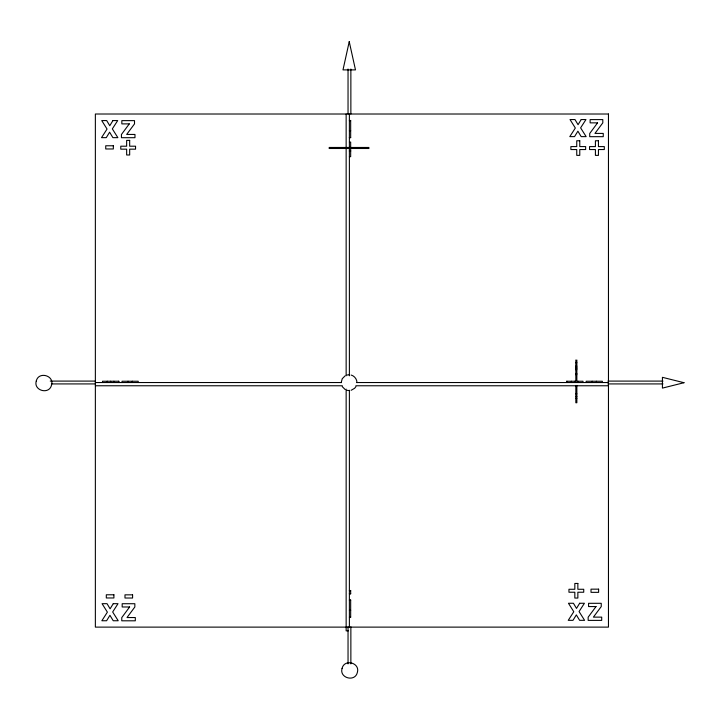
<?xml version="1.0" encoding="UTF-8"?>
<svg xmlns="http://www.w3.org/2000/svg" width="720" height="720" viewBox="0 0 720 720"><rect width="100%" height="100%" fill="white"/><g stroke="black" fill="none" stroke-linecap="round" stroke-linejoin="round"><path stroke-width="1.08" d="M341.181 382.671L342.234 378.72L345.132 375.831M355.923 386.622L354.663 388.26L351.126 390.303M347.031 375.039L349.083 374.769M349.389 120.492L350.667 120.492L350.667 137.655L349.389 137.655M349.389 120.582L350.667 120.582M349.389 130.743L350.667 130.743M349.389 137.565L350.667 137.565M349.389 142.074L350.667 142.074L350.667 156.681L349.389 156.681M329.085 147.465L369 147.465M349.389 147.897L350.667 147.888M329.085 148.491L369 148.491M349.389 150.858L350.667 150.858M349.389 151.074L350.667 151.074M575.829 362.754L576.855 362.754M575.829 366.12L576.855 366.12M575.829 367.236L576.855 367.236M575.829 368.424L576.855 368.424M575.829 369.738L576.855 369.738M575.829 373.527L576.855 373.527M575.829 374.706L576.855 374.706M50.256 381.096L95.229 381.096M607.905 381.096L662.994 381.096M95.364 382.536L341.244 382.536M356.967 382.536L608.463 382.536M51.381 383.922L95.229 383.922M607.905 383.922L662.994 383.922M95.364 385.767L342.369 385.767M355.842 385.767L608.463 385.767M575.829 393.822L576.855 393.822M575.829 396.477L576.855 396.477M575.829 398.304L576.855 398.304M349.389 590.517L350.667 590.517L350.667 593.856L349.389 593.856M349.389 590.67L350.667 590.67M349.389 593.712L350.667 593.712M349.389 600.048L350.667 600.048L350.667 617.211L349.389 617.211L350.667 617.121M349.389 600.138L350.667 600.138M349.389 610.299L350.667 610.299M348.309 630.846L346.149 630.846L346.149 389.133M347.031 390.303L349.083 390.573M351.126 375.039C354.492 375.966 356.958 379.179 356.985 382.671M345.132 389.52L342.234 386.622M602.343 382.536L602.343 381.249L586.161 381.249L586.161 382.536M596.448 381.249L596.448 382.536M592.164 381.249L592.164 382.536M583.002 382.536L583.002 381.249L566.649 381.249L566.649 382.536M578.025 381.249L578.025 382.536M576.855 360.009L576.855 380.529M576.855 385.434L576.855 402.759L575.829 402.759L575.829 385.434M575.829 360.009L575.829 380.529M574.74 381.249L574.74 382.536M571.392 381.249L571.392 382.536M566.865 381.249L566.865 382.536M366.678 147.465L366.678 148.491M364.851 147.465L364.851 148.491M362.196 147.465L362.196 148.491M350.865 69.039L350.865 114.021M350.865 626.787L350.865 663.894M349.389 114.012L349.389 375.795M349.389 390.258L349.389 627.12M348.039 69.039L348.039 114.021M348.039 626.787L348.039 663.894M346.149 114.012L346.149 375.795M343.08 147.465L343.08 148.491M341.901 147.465L341.901 148.491M338.112 147.465L338.112 148.491M336.798 147.465L336.798 148.491M335.61 147.465L335.61 148.491M334.494 147.465L334.494 148.491M331.128 147.465L331.128 148.491M138.213 382.536L138.213 381.249L122.031 381.249L122.031 382.536M132.318 381.249L132.318 382.536M128.034 381.249L128.034 382.536M118.872 382.536L118.872 381.249L102.519 381.249L102.519 382.536M118.683 381.249L118.683 382.536M113.895 381.249L113.895 382.536M110.61 381.249L110.61 382.536M107.262 381.249L107.262 382.536M36.27 380.997C33.273 390.708 49.275 394.992 51.534 385.092C54.531 375.39 38.529 371.097 36.27 380.997M342.081 668.385C339.084 678.096 355.086 682.38 357.345 672.48C360.342 662.778 344.34 658.485 342.081 668.385M349.236 41.661L342.99 69.894L355.482 69.894L349.236 41.661M112.932 120.573L109.773 125.721L106.704 120.573L101.736 120.573L107.055 129.051L101.52 137.655L106.263 137.655L109.611 132.201L112.896 137.655L117.873 137.655L112.329 128.88L117.693 120.573L112.932 120.573M113.265 603.675L110.106 608.823L107.037 603.675L102.069 603.675L107.388 612.153L101.853 620.748L106.596 620.748L109.944 615.303L113.229 620.748L118.206 620.748L112.662 611.982L118.017 603.675L113.265 603.675M581.211 119.547L578.052 124.695L574.983 119.547L570.015 119.547L575.334 128.025L569.799 136.629L574.542 136.629L577.899 131.175L581.175 136.629L586.152 136.629L580.608 127.854L585.972 119.547L581.211 119.547M579.654 603.261L576.504 608.409L573.426 603.261L568.458 603.261L573.786 611.739L568.242 620.334L572.994 620.334L576.342 614.889L579.618 620.334L584.595 620.334L579.06 611.559L584.415 603.261L579.654 603.261M129.285 123.885L121.437 134.496L121.437 137.7L134.973 137.7L134.973 134.442L126.675 134.442L134.514 123.885L134.514 120.627L121.842 120.627L121.842 123.885L129.285 123.885M129.618 606.978L121.77 617.598L121.77 620.802L135.306 620.802L135.306 617.544L127.008 617.544L134.847 606.978L134.847 603.72L122.175 603.72L122.175 606.978L129.618 606.978M597.564 122.859L589.716 133.479L589.716 136.674L603.252 136.674L603.252 133.416L594.954 133.416L602.802 122.859L602.802 119.601L590.13 119.601L590.13 122.859L597.564 122.859M596.016 606.564L588.159 617.184L588.159 620.388L601.704 620.388L601.704 617.13L593.397 617.13L601.245 606.564L601.245 603.306L588.573 603.306L588.573 606.564L596.016 606.564M684 382.716L662.427 388.107L662.427 377.325L684 382.716M608.463 114.012L95.364 114.012L95.364 627.12L608.463 627.12L608.463 114.012M129.672 140.382L126.648 140.382L126.648 146.205L120.771 146.205L120.771 149.166L126.648 149.166L126.648 154.989L129.672 154.989L129.672 149.166L135.549 149.166L135.549 146.205L129.672 146.205L129.672 140.382M579.771 140.76L576.747 140.76L576.747 146.583L570.879 146.583L570.879 149.544L576.747 149.544L576.747 155.367L579.771 155.367L579.771 149.544L585.648 149.544L585.648 146.583L579.771 146.583L579.771 140.76M598.446 140.76L595.413 140.76L595.413 146.592L589.545 146.592L589.545 149.544L595.413 149.544L595.413 155.376L598.446 155.376L598.446 149.544L604.314 149.544L604.314 146.592L598.446 146.592L598.446 140.76M113.337 145.773L105.732 145.773L105.732 148.968L113.337 148.968L113.337 145.773M577.854 583.452L574.83 583.452L574.83 589.275L568.953 589.275L568.953 592.236L574.83 592.236L574.83 598.059L577.854 598.059L577.854 592.236L583.731 592.236L583.731 589.275L577.854 589.275L577.854 583.452M598.617 589.158L591.012 589.158L591.012 592.344L598.617 592.344L598.617 589.158M113.904 594.783L106.308 594.783L106.308 597.969L113.904 597.969L113.904 594.783M132.588 594.837L124.983 594.837L124.983 598.023L132.588 598.023L132.588 594.837"/></g></svg>
